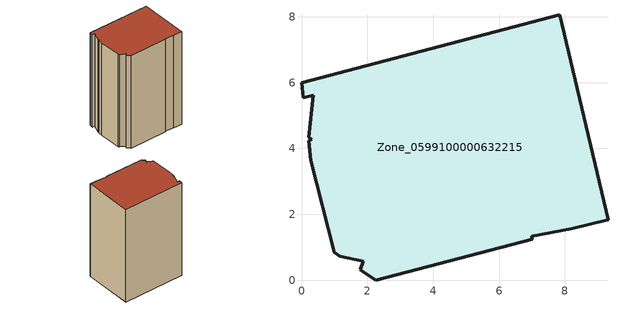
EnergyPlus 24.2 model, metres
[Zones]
Zone_0599100000632215
 floor ground (C_G): 7.01,1.24 2.25,0 1.78,0.32 1.88,0.57 1.16,0.73 1,0.84 0.28,3.64 0.21,4.24 0.31,4.29 0.22,4.34 0.36,5.62 0.06,5.53 0,6 7.84,8.06 9.31,1.84 8.19,1.56 6.99,1.33 z0
 wall outside (C_F): 6.99,1.33 8.19,1.56 9.31,1.84 7.84,8.06 0,6 0.06,5.53 0.36,5.62 0.22,4.34 0.31,4.29 0.21,4.24 0.28,3.64 1,0.84 1.16,0.73 1.88,0.57 1.78,0.32 2.25,0 7.01,1.24 6.99,1.33 z0:12.51
 roof outside (C_R): 2.25,0 7.01,1.24 6.99,1.33 8.19,1.56 9.31,1.84 7.84,8.06 0,6 0.06,5.53 0.36,5.62 0.22,4.34 0.31,4.29 0.21,4.24 0.28,3.64 1,0.84 1.16,0.73 1.88,0.57 1.78,0.32 z12.51
[BUILDING]
Pand.0599100000632215: North Axis=0; Terrain=City; Loads Convergence Tolerance Value=0.04; Temperature Convergence Tolerance Value=0.4; Solar Distribution=FullExterior; Maximum Number of Warmup Days=25; Minimum Number of Warmup Days=1
[Site:Location]
Rotterdam.The.Hague.AP_ZH_NLD Design_Conditions: Latitude=51.96; Longitude=4.45; Time Zone=1; Elevation=-4.5
[SITE:GROUNDTEMPERATURE:BUILDINGSURFACE]
18, 18, 18, 18, 18, 18, 18, 18, 18, 18, 18, 18
[MATERIAL] Thermal Absorptance=0.9; Solar Absorptance=0.7; Visible Absorptance=0.7
Name | Roughness | Thickness | Conductivity | Density | Specific Heat
G.TI.1946 | MediumSmooth | 0.15 | 1 | 540 | 1210
F.TI.1946 | Rough | 0.3 | 0.857143 | 1920 | 840
R.TI.1946 | MediumRough | 0.2 | 0.1 | 1500 | 1000
[CONSTRUCTION]
C_G: G.TI.1946
C_F: F.TI.1946
C_R: R.TI.1946
[ZONE]
Zone_0599100000632215: Type=1; Multiplier=1; Ceiling Height=Autocalculate; Volume=Autocalculate; Floor Area=autocalculate; Part of Total Floor Area=Yes
[ZONEINFILTRATION:DESIGNFLOWRATE]
Infil_Zone_0599100000632215: Zone or ZoneList or Space or SpaceList=Zone_0599100000632215; Schedule=AlwaysOn; Design Flow Rate Calculation Method=Flow/Area; Flow Rate per Floor Area=0.003; Constant Term Coefficient=1; Temperature Term Coefficient=0; Velocity Term Coefficient=0; Velocity Squared Term Coefficient=0
[HVACTEMPLATE:ZONE:IDEALLOADSAIRSYSTEM]
Zone_0599100000632215: Maximum Heating Supply Air Temperature=50; Minimum Cooling Supply Air Temperature=13; Maximum Heating Supply Air Humidity Ratio=0.0156; Minimum Cooling Supply Air Humidity Ratio=0.0077; Heating Limit=NoLimit; Cooling Limit=NoLimit; Dehumidification Control Type=ConstantSensibleHeatRatio; Cooling Sensible Heat Ratio=0.7; Dehumidification Setpoint=60; Humidification Control Type=None; Humidification Setpoint=30; Outdoor Air Method=None; Outdoor Air Flow Rate per Person=0.00944; Outdoor Air Flow Rate per Zone Floor Area=0; Outdoor Air Flow Rate per Zone=0; Demand Controlled Ventilation Type=None; Outdoor Air Economizer Type=NoEconomizer; Heat Recovery Type=None; Sensible Heat Recovery Effectiveness=0.7; Latent Heat Recovery Effectiveness=0.65
[ZONECONTROL:THERMOSTAT]
ThermostatControl_Zone_0599100000632215: Zone or ZoneList=Zone_0599100000632215; Control Type Schedule=DualSetpointControlType; Control 1=Thermostat_Zone_0599100000632215; Temperature Difference Between Cutout And Setpoint=0
[THERMOSTATSETPOINT:DUALSETPOINT]
Thermostat_Zone_0599100000632215: Heating Setpoint Temperature Schedule=HeatingSetpoint_Zone_0599100000632215; Cooling Setpoint Temperature Schedule=CoolingSetpoint_Zone_0599100000632215
[SCHEDULE:COMPACT]
HeatingSetpoint_Zone_0599100000632215: Through: 12/31, For: AllDays, Until: 24:00, 21
CoolingSetpoint_Zone_0599100000632215: Through: 12/31, For: AllDays, Until: 24:00, 24
DualSetpointControlType: Through: 12/31, For: AllDays, Until: 24:00, 4
AlwaysOn: Through: 12/31, For: AllDays, Until: 24:00, 1
